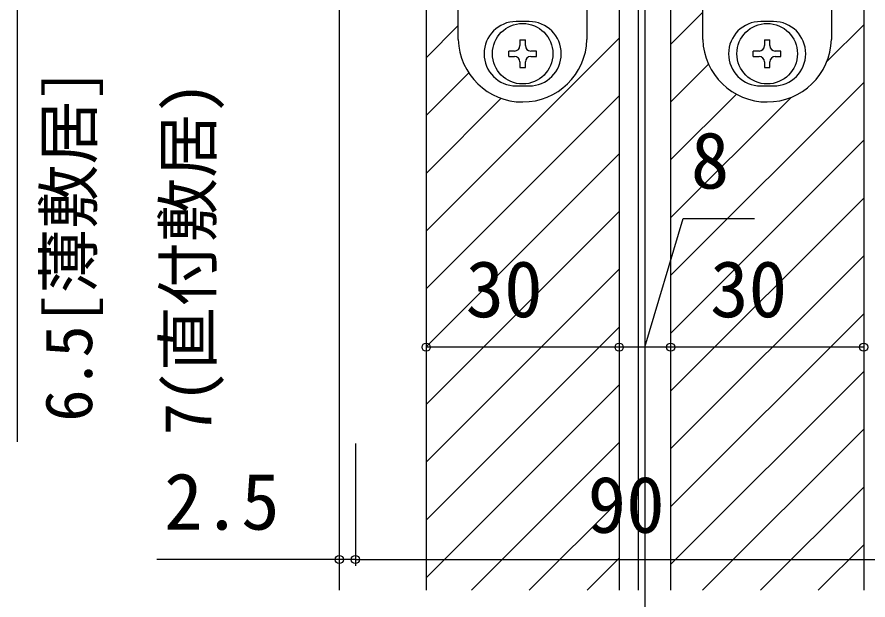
# Model space of a CAD drawing. Units: millimetres, scale not verified. Extents: x -525 to 525, y -783 to 780.
# Drawn here: x -411.5 to -279.2, y 330.3 to 420.8 of the extents above; entities that cross this region are included whole.
import ezdxf
from ezdxf.enums import TextEntityAlignment as Align

# ---------------------------------------------------------------- set-up
doc = ezdxf.new("R2010")
doc.units = ezdxf.units.MM
doc.header["$LTSCALE"] = 4
for name, color, linetype in [('0-5_YKK_12', 2, 'Continuous'), ('0-6_YKK_13', 4, 'Continuous'), ('0-8_YKK_D', 6, 'Continuous')]:
    doc.layers.add(name, color=color, linetype=linetype)
doc.styles.add('ＭＳ ゴシック', font='')
doc.styles.get('ＭＳ ゴシック').set_extended_font_data('MS Gothic')

msp = doc.modelspace()

# ---------------------------------------------------------------- linework, layer by layer
at = {"layer": '0-5_YKK_12'}
for p, q in [((-313.899, 530.373), (-313.899, 210.929)), ((-361.399, 473.145), (-361.399, 331.757)), ((-347.899, 452.145), (-347.899, 331.757)), ((-317.899, 452.145), (-317.899, 331.757)), ((-309.899, 452.145), (-309.899, 331.757)), ((-279.899, 452.145), (-279.899, 331.757)), ((-314.899, 331.757), (-314.899, 446.145)), ((-309.899, 416.589), (-304.899, 421.589)), ((-347.899, 414.51), (-342.899, 419.51)), ((-285.608, 413.94), (-279.899, 419.649)), ((-347.899, 387.57), (-317.899, 417.57)), ((-309.899, 407.609), (-304.005, 413.504)), ((-347.899, 405.53), (-341.266, 412.164)), ((-309.899, 380.668), (-279.899, 410.668)), ((-309.899, 398.629), (-299.672, 408.856)), ((-347.899, 378.589), (-317.899, 408.589)), ((-347.899, 396.55), (-336.233, 408.216)), ((-309.899, 389.649), (-291.19, 408.358)), ((-309.899, 371.688), (-279.899, 401.688)), ((-347.899, 369.609), (-317.899, 399.609)), ((-309.899, 362.708), (-279.899, 392.708)), ((-347.899, 360.629), (-317.899, 390.629)), ((-309.899, 353.728), (-279.899, 383.728)), ((-347.899, 351.649), (-317.899, 381.649)), ((-309.899, 344.747), (-279.899, 374.747)), ((-347.899, 342.668), (-317.899, 372.668)), ((-309.899, 335.767), (-279.899, 365.767)), ((-347.899, 333.688), (-317.899, 363.688)), ((-304.929, 331.757), (-279.899, 356.787)), ((-340.85, 331.757), (-317.899, 354.708)), ((-295.949, 331.757), (-279.899, 347.807)), ((-331.87, 331.757), (-317.899, 345.728)), ((-286.968, 331.757), (-279.899, 338.826)), ((-322.889, 331.757), (-317.899, 336.747))]:
    msp.add_line(p, q, dxfattribs=at)
at = {"layer": '0-6_YKK_13'}
for p, q in [((-322.899, 435.545), (-322.899, 417.345)), ((-284.899, 435.545), (-284.899, 417.345)), ((-331.899, 420.145), (-333.899, 420.145)), ((-293.899, 420.145), (-295.899, 420.145)), ((-333.319, 417.295), (-332.479, 417.295)), ((-333.319, 417.295), (-333.319, 416.405)), ((-332.479, 416.405), (-332.479, 417.295)), ((-295.319, 417.295), (-294.479, 417.295)), ((-295.319, 417.295), (-295.319, 416.405)), ((-294.479, 416.405), (-294.479, 417.295)), ((-335.049, 414.725), (-335.049, 415.565)), ((-334.159, 415.565), (-335.049, 415.565)), ((-330.749, 415.565), (-331.639, 415.565)), ((-330.749, 414.725), (-330.749, 415.565)), ((-297.049, 414.725), (-297.049, 415.565)), ((-296.159, 415.565), (-297.049, 415.565)), ((-292.749, 415.565), (-293.639, 415.565)), ((-292.749, 414.725), (-292.749, 415.565)), ((-335.049, 414.725), (-334.159, 414.725)), ((-331.639, 414.725), (-330.749, 414.725)), ((-331.639, 414.725), (-330.749, 414.725)), ((-297.049, 414.725), (-296.159, 414.725)), ((-293.639, 414.725), (-292.749, 414.725)), ((-293.639, 414.725), (-292.749, 414.725)), ((-333.319, 413.885), (-333.319, 412.995)), ((-333.319, 412.995), (-332.479, 412.995)), ((-332.479, 412.995), (-332.479, 413.885)), ((-295.319, 413.885), (-295.319, 412.995)), ((-295.319, 412.995), (-294.479, 412.995)), ((-294.479, 412.995), (-294.479, 413.885)), ((-333.899, 410.145), (-331.899, 410.145)), ((-295.899, 410.145), (-293.899, 410.145))]:
    msp.add_line(p, q, dxfattribs=at)
for points in [[(-342.899, 417.352), (-342.899, 435.545), (-342.899, 447.645)], [(-304.899, 417.352), (-304.899, 435.545), (-304.899, 447.645)]]:
    msp.add_lwpolyline(points, dxfattribs=at)
for centre in [(-332.899, 415.145), (-294.899, 415.145)]:
    msp.add_circle(centre, 4.7, dxfattribs=at)
for centre, radius, start, end in [((-333.899, 415.145), 5, 90, 270), ((-331.899, 415.145), 5, 270, 90), ((-295.899, 415.145), 5, 90, 270), ((-293.899, 415.145), 5, 270, 90), ((-342.399, 417.352), 0.5, 180, 181.79037), ((-332.899, 417.649), 10.005, 181.79037, 358.25523), ((-304.399, 417.352), 0.5, 180, 181.79037), ((-294.899, 417.649), 10.005, 181.79037, 358.25523), ((-334.159, 416.405), 0.84, 270, 0), ((-331.639, 416.405), 0.84, 180, 270), ((-296.159, 416.405), 0.84, 270, 0), ((-293.639, 416.405), 0.84, 180, 270), ((-334.159, 413.885), 0.84, 0, 90), ((-331.639, 413.885), 0.84, 90, 180), ((-296.159, 413.885), 0.84, 0, 90), ((-293.639, 413.885), 0.84, 90, 180)]:
    msp.add_arc(centre, radius, start, end, dxfattribs=at)
at = {"layer": '0-8_YKK_D'}
for p, q in [((-317.899, 369.55), (-347.899, 369.55)), ((-309.899, 369.549), (-317.899, 369.549)), ((-279.899, 369.549), (-309.899, 369.549)), ((-317.899, 368.55), (-317.899, 368.549)), ((-361.399, 354.55), (-361.399, 335.55)), ((-358.899, 354.55), (-358.899, 335.55)), ((-358.899, 354.55), (-358.899, 335.55)), ((-361.399, 336.55), (-389.727, 336.55)), ((-358.899, 336.55), (-361.399, 336.55)), ((-358.899, 336.55), (-356.349, 336.55)), ((-358.899, 336.55), (-268.899, 336.55))]:
    msp.add_line(p, q, dxfattribs=at)
for points in [[(-411.478, 452.145), (-411.478, 446.145), (-411.478, 354.834)], [(-313.899, 369.549), (-307.947, 389.549), (-296.856, 389.549)]]:
    msp.add_lwpolyline(points, dxfattribs=at)
for centre in [(-347.899, 369.55), (-317.899, 369.55), (-317.899, 369.549), (-309.899, 369.549), (-309.899, 369.549), (-279.899, 369.549), (-361.399, 336.55), (-358.899, 336.55), (-358.899, 336.55)]:
    msp.add_circle(centre, 0.637, dxfattribs=at)

# ---------------------------------------------------------------- texts
at = {"layer": '0-8_YKK_D', "style": 'ＭＳ ゴシック'}
for s, p in [('6.5[薄敷居]', (-397.603, 357.971)), ('7(直付敷居)', (-379.062, 355.869))]:
    msp.add_text(s, height=7.331, rotation=90, dxfattribs=at).set_placement(p, align=Align.BOTTOM_LEFT)
for s, p in [('8', (-306.765, 391.549)), ('30', (-341.763, 371.55)), ('30', (-303.763, 371.549)), ('2.5', (-388.613, 338.55)), ('90', (-322.797, 338.05))]:
    msp.add_text(s, height=8.798, dxfattribs=at).set_placement(p, align=Align.BOTTOM_LEFT)

doc.saveas('drawing.dxf')
